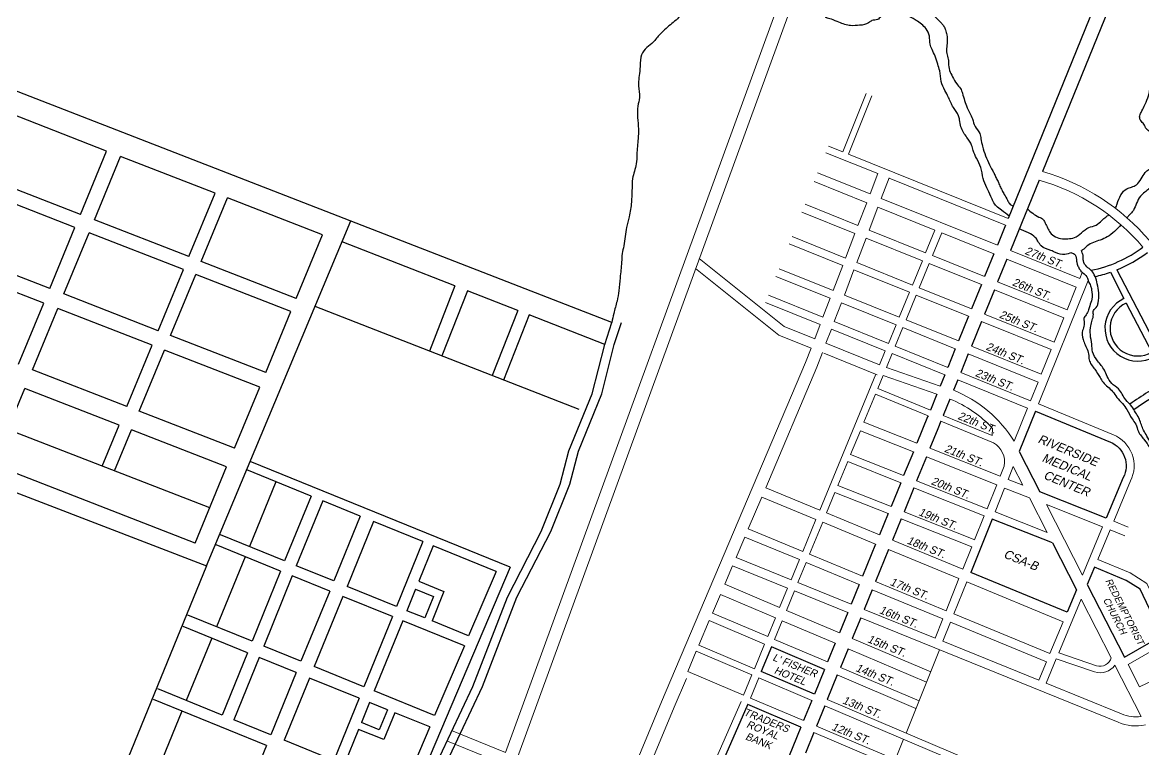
# Model space of a CAD drawing. Header units: inches. Extents: x -1369 to 1198, y -366 to 1398.
# Drawn here: x -608.9 to -548, y 1066.2 to 1105.7 of the extents above; entities that cross this region are included whole.
import ezdxf
from ezdxf.enums import TextEntityAlignment as Align

# ---------------------------------------------------------------- set-up
doc = ezdxf.new("R2010")
doc.units = ezdxf.units.IN
doc.header["$MEASUREMENT"] = 0
for name, color, linetype in [('CHURCH', 45, 'Continuous'), ('CREEK_RIVER', 7, 'Continuous'), ('NATL_ROAD', 1, 'Continuous'), ('PRIVATE', 181, 'Continuous'), ('SUBLOTS', 1, 'Continuous')]:
    doc.layers.add(name, color=color, linetype=linetype)
for name, color, linetype, lineweight in [('GOVT', 31, 'Continuous', 13), ('ROAD', 8, 'Continuous', 20), ('SUBDIVIDION', 8, 'Continuous', 25)]:
    doc.layers.add(name, color=color, linetype=linetype, lineweight=lineweight)
doc.styles.add('PX-0', font='leroy')

msp = doc.modelspace()

# ---------------------------------------------------------------- linework, layer by layer
at = {"layer": 'CHURCH', "color": 8}
for points in [[(-550.619, 1076.1046), (-551.0115, 1075.1635)], [(-548.9936, 1071.218), (-546.9492, 1072.3922), (-548.134, 1074.9123), (-548.8956, 1075.3858), (-550.619, 1076.1046)], [(-551.0115, 1075.1635), (-548.9936, 1071.218)]]:
    msp.add_lwpolyline(points, dxfattribs=at)
at = {"layer": 'CREEK_RIVER', "color": 8}
for points in [[(-588.5327, 1049.0054), (-588.4971, 1049.0643), (-588.2888, 1050.0499), (-587.5543, 1050.5393), (-586.5308, 1053.0424), (-585.9711, 1056.2581), (-585.4464, 1061.1864), (-585.8554, 1062.9672), (-586.1835, 1064.2443), (-586.2008, 1065.8149), (-584.4101, 1069.6296), (-582.5339, 1074.4821), (-580.6944, 1078.0479), (-579.6644, 1080.6212), (-579.1861, 1082.4225), (-577.931, 1085.5246), (-577.2451, 1088.213), (-576.855, 1089.4117)], [(-588.129, 1048.8066), (-587.9743, 1049.063), (-587.766, 1050.0486), (-587.0315, 1050.538), (-586.008, 1053.0411), (-585.4483, 1056.2568), (-584.9236, 1061.1851), (-585.3326, 1062.9659), (-585.6607, 1064.243), (-585.678, 1065.8136), (-583.8873, 1069.6283), (-582.0111, 1074.4808), (-580.1716, 1078.0466), (-579.1416, 1080.6199), (-578.6633, 1082.4212), (-577.4082, 1085.5233), (-576.7223, 1088.2117), (-576.3322, 1089.4104)]]:
    msp.add_lwpolyline(points, dxfattribs=at)
for points in [[(-559.201, 1116.8727), (-559.2089, 1116.7609), (-559.2089, 1116.5851), (-559.2009, 1116.3773), (-559.0729, 1116.2574), (-558.9849, 1116.1775), (-558.8489, 1116.0736), (-558.7849, 1115.9697), (-558.689, 1115.8178), (-558.569, 1115.7219), (-558.425, 1115.618), (-558.353, 1115.5381), (-558.313, 1115.4821), (-558.257, 1115.2823), (-558.233, 1114.9306), (-558.289, 1114.6988), (-558.305, 1114.563), (-558.417, 1114.483), (-558.529, 1114.3951), (-558.617, 1114.2592), (-558.713, 1114.1873), (-558.8329, 1114.1873), (-559.0489, 1114.2273), (-559.1849, 1114.3152), (-559.3129, 1114.4191), (-559.3848, 1114.483), (-559.4728, 1114.531), (-559.6008, 1114.5709), (-559.7048, 1114.5789), (-559.8488, 1114.5869), (-560.0007, 1114.5949), (-560.0967, 1114.5789), (-560.2247, 1114.5949), (-560.3447, 1114.515), (-560.4566, 1114.4511), (-560.5766, 1114.4191), (-560.8705, 1114.3243), (-561.0304, 1114.3243), (-561.2704, 1114.5081), (-561.4544, 1114.668), (-561.5663, 1114.7719), (-561.6383, 1114.9158), (-561.5983, 1115.2914), (-561.5823, 1115.4912), (-561.5583, 1115.6751), (-561.5663, 1115.8429), (-561.5903, 1115.9708), (-561.6863, 1116.0827), (-561.8703, 1116.1386), (-562.0223, 1116.1546), (-562.1582, 1116.1466), (-562.3582, 1116.1147), (-562.4142, 1116.0427), (-562.4222, 1115.9868), (-562.3342, 1115.8749), (-562.3022, 1115.755), (-562.3662, 1115.6191), (-562.4942, 1115.5472), (-562.6674, 1115.5469), (-562.7661, 1115.4672), (-562.9021, 1115.4113), (-563.0461, 1115.3314), (-563.1741, 1115.2674), (-563.302, 1115.2514), (-563.438, 1115.2914), (-563.558, 1115.4353), (-563.59, 1115.5951), (-563.566, 1115.8988), (-563.502, 1116.1306), (-563.422, 1116.2505), (-563.382, 1116.5223), (-563.318, 1116.6502), (-563.222, 1116.7621), (-563.1741, 1116.9379), (-563.1757, 1117.1988), (-563.2958, 1117.198), (-563.406, 1117.3215), (-563.558, 1117.2976), (-563.654, 1117.0738), (-563.71, 1116.858), (-563.758, 1116.7061), (-563.8539, 1116.5223), (-563.9019, 1116.3624), (-563.9499, 1116.1706), (-564.0139, 1115.9788), (-564.1019, 1115.8509), (-564.1819, 1115.6271), (-564.1979, 1115.5072), (-564.2539, 1115.2914), (-564.3978, 1115.1555), (-564.5658, 1115.1076), (-564.7898, 1115.1076), (-564.8778, 1115.2994), (-564.9657, 1115.3234), (-565.0857, 1115.1875), (-565.1817, 1115.0117), (-565.2777, 1114.8278), (-565.3097, 1114.636), (-565.3177, 1114.3403), (-565.2617, 1113.9806), (-565.1017, 1113.6689), (-564.9577, 1113.525), (-564.606, 1113.2235), (-564.4141, 1112.9997), (-564.2621, 1112.7919), (-563.9661, 1112.5121), (-563.8862, 1112.3203), (-563.7662, 1111.8088), (-563.8062, 1111.569), (-563.8302, 1111.3532), (-563.8782, 1111.1934), (-563.8462, 1111.0255), (-563.8222, 1110.8177), (-563.9741, 1110.474), (-564.1021, 1110.2502), (-564.562, 1109.7451), (-564.682, 1109.5933), (-564.8659, 1109.4174), (-565.0659, 1109.2896), (-565.285, 1109.215), (-565.5513, 1109.008), (-565.6697, 1108.8306), (-565.8177, 1108.7566), (-565.9213, 1108.5053), (-565.7585, 1108.2539), (-565.5661, 1107.9138), (-565.3738, 1107.692), (-565.137, 1107.4406), (-564.915, 1107.2188), (-564.6931, 1106.9379), (-564.4859, 1106.6717), (-564.116, 1106.376), (-563.6129, 1106.2429), (-563.3465, 1106.3021), (-563.1542, 1106.3464), (-562.9026, 1106.6126), (-562.6806, 1106.79), (-562.4883, 1106.8935), (-562.3107, 1107.0414), (-562.1627, 1107.1005), (-561.926, 1107.1597), (-561.6892, 1107.1893), (-561.2305, 1107.1153), (-560.9346, 1107.0858), (-560.4462, 1106.9231), (-560.2835, 1106.8492), (-559.8395, 1106.657), (-559.4283, 1106.1936), (-559.162, 1105.8979), (-558.9252, 1105.6613), (-558.8069, 1105.4986), (-558.7181, 1105.3064), (-558.6441, 1105.0403), (-558.6293, 1104.5671), (-558.6589, 1104.1974), (-558.6441, 1104.02), (-558.5701, 1103.7243), (-558.5553, 1103.5173), (-558.4961, 1103.1032), (-558.3333, 1102.7632), (-558.1114, 1102.3787), (-557.9042, 1102.1273), (-557.8006, 1101.8612), (-557.5364, 1101.0801), (-557.2553, 1100.4739), (-557.1073, 1100.0599), (-556.8557, 1099.6754), (-556.7965, 1099.3945), (-556.7078, 1098.9804), (-556.323, 1097.975), (-556.175, 1097.694), (-556.0715, 1097.5018), (-555.9827, 1097.2948), (-555.8643, 1097.073), (-555.7607, 1096.8216), (-555.6423, 1096.5851), (-555.524, 1096.3633), (-555.3464, 1096.0527), (-555.2428, 1095.8753), (-555.1392, 1095.7866), (-555.032, 1095.7431)], [(-551.8693, 1093.1993), (-551.6625, 1093.0788), (-551.5912, 1092.7343), (-551.5555, 1092.5679), (-551.4723, 1092.3778), (-551.3534, 1092.1996), (-551.0323, 1091.8788), (-550.9491, 1091.6412), (-550.8302, 1091.4036), (-550.7826, 1091.1897), (-550.7589, 1090.6669), (-550.8778, 1090.3105), (-550.9372, 1090.0966), (-551.0722, 1089.8223), (-551.1979, 1089.625), (-551.1799, 1089.4635), (-551.1799, 1089.2841), (-551.2158, 1089.1226), (-551.2697, 1088.9791), (-551.2338, 1088.4767), (-551.126, 1088.1897), (-550.9824, 1087.8668), (-550.9285, 1087.5259), (-550.9106, 1087.3823), (-550.6054, 1086.8621), (-550.3181, 1086.4135), (-550.1565, 1086.1624), (-549.6358, 1085.66), (-549.4024, 1085.3371), (-549.0972, 1084.9962), (-548.8638, 1084.6733), (-548.5765, 1084.1709), (-548.379, 1083.8839), (-548.2354, 1083.4892), (-547.8946, 1083.0068), (-547.6339, 1082.6346), (-547.4477, 1082.3493), (-547.3484, 1082.0392), (-547.1498, 1081.7912), (-546.9534, 1081.302)], [(-543.4589, 1071.9023), (-543.5776, 1072.1898), (-543.7993, 1072.6228), (-543.9001, 1072.8041), (-544.0412, 1073.0559), (-544.2327, 1073.2271), (-544.525, 1073.3682), (-544.8073, 1073.6904), (-544.9786, 1073.8818), (-545.16, 1074.0732), (-545.2848, 1074.8283), (-545.4561, 1075.2211), (-545.5872, 1075.5736), (-545.6577, 1076.4096), (-545.6376, 1076.9534), (-545.5973, 1077.5074), (-545.5771, 1078.2527), (-545.6174, 1078.5246), (-545.8492, 1079.1088), (-546.1617, 1079.7534), (-546.3236, 1080.3865), (-546.4244, 1080.7692), (-546.4547, 1081.0512), (-546.6562, 1081.293), (-546.7873, 1081.6153), (-546.9183, 1081.9174), (-546.9889, 1082.1088), (-547.13, 1082.4009), (-547.392, 1082.6526), (-547.8154, 1083.3174), (-547.9867, 1083.6296), (-548.2084, 1084.2138), (-548.3899, 1084.5159), (-548.5915, 1084.8382), (-548.9179, 1085.2004), (-549.321, 1085.7947), (-549.6839, 1086.0968), (-549.9258, 1086.4796), (-550.077, 1086.8119), (-550.4499, 1087.3155), (-550.722, 1087.8191), (-550.7724, 1088.222), (-550.843, 1088.7457), (-550.8228, 1089.2291), (-550.7422, 1089.5313), (-550.6817, 1089.8435), (-550.6716, 1090.055), (-550.4801, 1090.2867), (-550.4197, 1090.468), (-550.3868, 1091.0199), (-550.4674, 1091.5134), (-550.8, 1092.2386), (-551.0319, 1092.4299), (-551.2234, 1092.7522), (-551.2334, 1093.0141), (-551.2838, 1093.1954), (-551.3307, 1093.3177)]]:
    msp.add_spline(points, degree=3, dxfattribs=at)
for points, knots in [([(-567.2954, 1108.0998), (-567.3744, 1108.1716), (-567.5516, 1108.461), (-567.7141, 1108.9832), (-568.3085, 1109.5785), (-568.8681, 1110.1338), (-569.1776, 1110.887), (-569.6426, 1110.9956), (-569.9211, 1111.2267), (-570.2238, 1111.1774), (-570.5554, 1111.1638), (-570.8054, 1110.952), (-570.9603, 1110.6867), (-570.9383, 1110.37), (-570.8271, 1110.0722), (-570.8851, 1109.7075), (-570.8416, 1109.2959), (-570.922, 1108.8876), (-570.9626, 1108.3672), (-571.392, 1108.0401), (-571.9095, 1107.7387), (-572.2582, 1107.1747), (-572.708, 1106.6598), (-573.1128, 1106.0358), (-573.6844, 1105.5791), (-574.2511, 1105.1031), (-574.628, 1104.5787), (-575.0757, 1104.2914), (-575.3461, 1103.7831), (-575.2877, 1103.0868), (-575.4773, 1102.3606), (-575.3053, 1101.6849), (-575.5416, 1100.9161), (-575.3879, 1100.1614), (-575.4301, 1099.2839), (-575.5036, 1098.6526), (-575.5013, 1097.9143), (-575.7727, 1097.2852), (-575.7508, 1096.5785), (-575.7925, 1095.8881), (-575.8725, 1095.2176), (-576.1229, 1094.4456), (-576.1482, 1093.7585), (-576.3108, 1093.1405), (-576.3198, 1092.5543), (-576.4112, 1091.885), (-576.458, 1091.175), (-576.5685, 1090.5247), (-576.7507, 1089.9636), (-576.8247, 1089.5724), (-576.855, 1089.4117)], [0.067907228, 0.067907228, 0.067907228, 0.067907228, 0.0689919, 0.071148686, 0.073351946, 0.07720263, 0.079157889, 0.08087833, 0.081673523, 0.082610687, 0.083762156, 0.084955837, 0.085683683, 0.08676802, 0.087976366, 0.088815713, 0.090392927, 0.09208029, 0.092979731, 0.09549091, 0.096872545, 0.099013075, 0.101912875, 0.1037682, 0.106387159, 0.109162168, 0.111156998, 0.112762356, 0.114392739, 0.11660705, 0.119600756, 0.121760021, 0.123330178, 0.127464618, 0.129231963, 0.132110985, 0.133825825, 0.136557215, 0.138768077, 0.140813555, 0.143491346, 0.145486379, 0.148890241, 0.150297674, 0.151847288, 0.154723447, 0.157052461, 0.158958389, 0.161301851, 0.162936676, 0.162936676, 0.162936676, 0.162936676]), ([(-549.4859, 1095.6158), (-549.4436, 1095.6923), (-549.3141, 1096.0814), (-549.0987, 1096.6377), (-548.5941, 1096.7637), (-548.1551, 1096.9418), (-547.9407, 1097.7262), (-547.106, 1097.9268), (-546.8342, 1098.5214), (-546.4864, 1098.7875), (-546.1978, 1099.1433), (-546.0302, 1099.4403), (-545.5656, 1099.8733), (-545.88, 1099.849), (-546.0799, 1099.8128), (-546.2807, 1099.6794), (-546.5319, 1099.6478), (-546.7817, 1099.6346), (-547.0835, 1099.7819), (-547.398, 1099.701), (-547.6507, 1099.7879), (-547.8369, 1099.9347), (-547.9108, 1100.1927), (-548.1192, 1100.3473), (-548.1942, 1100.5985), (-548.0638, 1100.8626), (-547.8198, 1101.3331), (-547.6043, 1101.8934), (-547.5645, 1102.5252), (-547.254, 1102.8828), (-546.9484, 1103.2487), (-546.7007, 1103.7048), (-546.2963, 1104.0538), (-546.0288, 1104.4764), (-545.8299, 1104.8356), (-545.685, 1105.1733), (-545.5486, 1105.4928), (-545.5237, 1105.8447), (-545.419, 1106.158), (-545.3017, 1106.4559), (-545.2564, 1106.7965), (-545.0653, 1107.0073), (-544.9859, 1107.2692), (-544.5046, 1107.4591), (-544.0585, 1107.7946), (-543.5633, 1107.6476), (-543.3133, 1107.7476), (-543.0579, 1107.8389), (-542.8159, 1107.9214), (-542.5732, 1107.9584), (-542.0856, 1108.1629), (-541.3691, 1108.3044), (-540.534, 1108.5727), (-539.7951, 1108.6592), (-539.1364, 1108.7525), (-538.6474, 1108.9653), (-538.2313, 1109.0639), (-537.7148, 1109.1429), (-537.237, 1109.3472), (-536.6247, 1109.2447), (-536.1164, 1109.2221), (-535.5755, 1109.015), (-535.0055, 1108.884), (-534.544, 1108.5245), (-533.9886, 1108.3077), (-533.6268, 1107.9768), (-533.1017, 1107.9899), (-532.7147, 1107.8022), (-532.3414, 1107.7225), (-532.0586, 1107.8853), (-531.8665, 1107.6638), (-531.6114, 1107.5422), (-531.2979, 1107.5128), (-530.9645, 1107.2953), (-530.5889, 1107.3794), (-530.2081, 1107.4186), (-529.7269, 1107.6965), (-529.5154, 1108.1953), (-529.1298, 1108.4932), (-528.8083, 1108.5826), (-528.5621, 1108.8381), (-528.1876, 1109.0769), (-527.847, 1109.3092), (-527.47, 1109.3966), (-527.1315, 1109.4382), (-526.8034, 1109.6479), (-526.4139, 1109.5999), (-526.0473, 1109.6392), (-525.6584, 1109.4932), (-525.2044, 1109.5613), (-524.7551, 1109.4271), (-524.4916, 1109.0185), (-524.3711, 1108.5627), (-523.9388, 1108.2602), (-523.6359, 1107.9575), (-523.4586, 1107.4367), (-523.3898, 1106.9118), (-523.0982, 1106.4321), (-523.0529, 1106.0814), (-522.9038, 1105.8438), (-523.008, 1105.4777), (-522.5155, 1105.2817), (-522.0401, 1104.983), (-521.2992, 1104.8989), (-520.6772, 1104.4005), (-520.017, 1104.4273), (-519.5826, 1104.3864), (-519.1449, 1104.501), (-519.0324, 1105.0411), (-518.6597, 1105.4819), (-518.463, 1106.0256), (-518.2281, 1106.3916), (-518.0474, 1106.7405), (-517.6612, 1106.7558), (-517.1951, 1106.8444), (-516.6804, 1106.8178), (-516.2005, 1106.8062), (-515.7981, 1106.8612), (-515.5045, 1106.6851), (-515.219, 1106.6149), (-514.8104, 1106.5085), (-514.3398, 1106.2782), (-513.8228, 1106.2111), (-513.4839, 1106.0622), (-513.1544, 1106.1042), (-512.7945, 1106.2904), (-512.3727, 1106.2117), (-512.1165, 1105.9328), (-511.8183, 1105.9791), (-511.4948, 1106.0408), (-511.3944, 1106.3791), (-511.1406, 1106.6946), (-511.4487, 1106.9695), (-511.3211, 1107.2641), (-511.082, 1107.3639), (-510.8687, 1107.6668), (-510.3321, 1107.8197), (-509.7558, 1107.9609), (-509.3152, 1108.1956), (-508.9613, 1108.3004), (-508.7399, 1108.4761), (-508.4479, 1108.6507), (-508.4729, 1108.9678), (-508.3609, 1109.258), (-508.4527, 1109.5965), (-508.295, 1110.0601), (-507.8135, 1109.9505), (-507.5038, 1109.9768), (-507.132, 1110.0693), (-507.1945, 1110.358), (-507.3931, 1110.4743), (-507.4352, 1110.7053), (-507.4499, 1110.93), (-507.3216, 1111.1838), (-507.0761, 1111.1526), (-506.9537, 1111.1215), (-506.8863, 1111.1008)], [0.02010735, 0.02010735, 0.02010735, 0.02010735, 0.02099344, 0.02423535, 0.02514397, 0.02609087, 0.02883553, 0.03217348, 0.03351766, 0.03509956, 0.03655553, 0.03782325, 0.03937442, 0.03984067, 0.04031613, 0.04152825, 0.04209546, 0.04284145, 0.04399484, 0.04530033, 0.04589004, 0.04661812, 0.04757764, 0.04843699, 0.0491154, 0.04999946, 0.05124979, 0.05449131, 0.05591674, 0.05739041, 0.05904991, 0.06073013, 0.06251095, 0.06432061, 0.06569663, 0.06661447, 0.06799981, 0.06913342, 0.07010631, 0.07128505, 0.07234753, 0.0734344, 0.07405957, 0.07493909, 0.07830098, 0.07914538, 0.07982422, 0.08091558, 0.08188908, 0.08236454, 0.08336283, 0.0871399, 0.08965059, 0.09210357, 0.09457241, 0.09625336, 0.09740674, 0.09883314, 0.10150331, 0.10234773, 0.10498518, 0.10654823, 0.10811127, 0.11078268, 0.11224205, 0.11408088, 0.1153996, 0.11725746, 0.11838033, 0.11905916, 0.12014642, 0.12077186, 0.12192524, 0.12322394, 0.12453275, 0.12557528, 0.12707862, 0.12980083, 0.13073307, 0.13185967, 0.13305351, 0.13419148, 0.13631958, 0.1370885, 0.13803943, 0.13972037, 0.14074612, 0.14186512, 0.14338307, 0.14474026, 0.1464212, 0.14768892, 0.14943985, 0.15095734, 0.15280751, 0.15360371, 0.15640702, 0.15803454, 0.15909702, 0.15989323, 0.16073185, 0.16239164, 0.16405949, 0.16668527, 0.16947926, 0.17163208, 0.17303082, 0.1739154, 0.17583444, 0.17780048, 0.17975975, 0.18147062, 0.18227239, 0.18342577, 0.18492936, 0.18716735, 0.18847284, 0.18977833, 0.19107703, 0.19175586, 0.19272011, 0.19529591, 0.19692437, 0.19789787, 0.19892784, 0.20010728, 0.2019178, 0.20271976, 0.20365226, 0.20474362, 0.20570314, 0.20700112, 0.20812717, 0.20892337, 0.20972534, 0.21064812, 0.2124847, 0.21502119, 0.21664954, 0.21744619, 0.21866175, 0.2195212, 0.22056302, 0.22151331, 0.2225596, 0.22409198, 0.22521097, 0.22679896, 0.22763288, 0.22829177, 0.22915113, 0.22982953, 0.23048179, 0.23148992, 0.23204941, 0.23276342, 0.23276342, 0.23276342, 0.23276342]), ([(-555.2591, 1095.1842), (-555.3938, 1095.2938), (-555.6208, 1095.4783), (-556.0459, 1095.7555), (-556.2322, 1096.2415), (-556.4724, 1096.7373), (-556.7222, 1097.2434), (-556.7447, 1097.8274), (-557.031, 1098.2983), (-557.2028, 1098.7014), (-557.3047, 1099.11), (-557.5119, 1099.4285), (-557.7586, 1099.728), (-557.896, 1100.0546), (-557.937, 1100.3664), (-558.0225, 1100.7426), (-558.3349, 1101.0993), (-558.518, 1101.5907), (-558.7746, 1102.043), (-558.9855, 1102.5187), (-558.9975, 1103.0244), (-559.1486, 1103.47), (-559.2706, 1103.8613), (-559.4393, 1104.2123), (-559.5881, 1104.5708), (-559.5601, 1104.9748), (-559.7924, 1105.4677), (-560.182, 1105.7567), (-560.5604, 1105.9721), (-560.8316, 1106.0883), (-561.043, 1106.3138), (-561.3459, 1106.3834), (-561.655, 1106.2939), (-561.92, 1106.1147), (-562.2254, 1106.0669), (-562.4093, 1105.8066), (-562.7057, 1105.8629), (-562.9634, 1105.6055), (-563.3833, 1105.5552), (-563.9311, 1105.5107), (-564.4529, 1105.684), (-564.864, 1105.8848), (-565.2635, 1105.9518), (-565.3779, 1106.3122), (-565.5155, 1106.6569), (-565.7717, 1106.862), (-565.9458, 1107.075), (-566.1343, 1107.2444), (-566.4171, 1107.426), (-566.573, 1107.6499), (-566.68, 1107.7524)], [0, 0, 0, 0, 0.001744187, 0.002937866, 0.004968023, 0.006710152, 0.008522643, 0.010533263, 0.012385582, 0.013932641, 0.014914761, 0.016571913, 0.017666564, 0.018792788, 0.020049426, 0.020814619, 0.02260706, 0.024635352, 0.026024409, 0.027816556, 0.029761434, 0.030993704, 0.032505768, 0.033852128, 0.034896605, 0.036333596, 0.037790063, 0.040132632, 0.041037946, 0.042163606, 0.043041558, 0.044058366, 0.045075167, 0.046177933, 0.047240308, 0.048010548, 0.049064962, 0.049776167, 0.051463241, 0.053091692, 0.055293573, 0.05677727, 0.057775924, 0.059011288, 0.060157852, 0.061518002, 0.062181324, 0.062914335, 0.064038796, 0.065528786, 0.065528786, 0.065528786, 0.065528786]), ([(-537.6535, 1096.8319), (-537.8702, 1096.9105), (-538.2002, 1097.0303), (-538.7248, 1097.1653), (-539.1173, 1097.4459), (-539.6549, 1097.5899), (-539.9006, 1098.0025), (-540.095, 1098.3007), (-540.3742, 1098.5399), (-540.6902, 1098.8088), (-541.2222, 1098.9476), (-541.8967, 1098.88), (-542.4139, 1099.3528), (-542.9775, 1099.3272), (-543.4105, 1099.4143), (-543.8363, 1099.4992), (-544.2237, 1099.6183), (-544.5054, 1099.5957), (-544.783, 1099.605), (-545.0348, 1099.6993), (-545.2031, 1099.5579), (-545.3699, 1099.4468), (-545.3215, 1099.0792), (-545.6022, 1098.7401), (-545.7656, 1098.3136), (-546.1036, 1097.9926), (-546.4084, 1097.6628), (-546.7073, 1097.2561), (-547.1178, 1097.061), (-547.4422, 1096.8497), (-547.6702, 1096.6449), (-547.9334, 1096.4637), (-548.3137, 1096.0986), (-548.4062, 1095.5448), (-548.7173, 1095.2575), (-548.8103, 1095.1503), (-548.8483, 1095.106), (-548.8541, 1095.0993)], [0, 0, 0, 0, 0.002309414, 0.00351577, 0.005368667, 0.007093236, 0.008815788, 0.009931116, 0.010656594, 0.012477728, 0.014010284, 0.016026961, 0.01902137, 0.020213778, 0.02154233, 0.0234332, 0.024567727, 0.025552215, 0.026209813, 0.02740223, 0.027845824, 0.028339611, 0.02929655, 0.03104084, 0.032581904, 0.033801035, 0.035629716, 0.037110953, 0.038749887, 0.040080691, 0.040983795, 0.041803985, 0.04328299, 0.046124749, 0.046966082, 0.047459827, 0.047548325, 0.047548325, 0.047548325, 0.047548325]), ([(-554.2685, 1095.5877), (-554.0802, 1095.4178), (-553.8185, 1095.1819), (-553.3839, 1095.0363), (-553.2989, 1094.77), (-553.1579, 1094.5541), (-553.0418, 1094.2521), (-552.7426, 1094.0386), (-552.3955, 1093.9445), (-552.0468, 1093.9555), (-551.4958, 1094.0129), (-551.1328, 1094.5726), (-550.5151, 1094.6561), (-550.2511, 1094.9308), (-550.0289, 1095.1253), (-549.8972, 1095.2155), (-549.8424, 1095.2547)], [0, 0, 0, 0, 0.002550326, 0.003544281, 0.00422014, 0.005189139, 0.006158138, 0.007377975, 0.008686499, 0.009694595, 0.010871294, 0.014058428, 0.015445154, 0.016806629, 0.017735758, 0.018408963, 0.018408963, 0.018408963, 0.018408963]), ([(-549.1819, 1094.7175), (-549.4079, 1094.4627), (-549.7456, 1094.1264), (-550.4104, 1093.8257), (-550.9303, 1093.7196), (-551.1873, 1093.3829), (-551.3079, 1093.3265), (-551.3307, 1093.3177)], [0.0492061338, 0.0492061338, 0.0492061338, 0.0492061338, 0.0525609897, 0.0539097724, 0.0564827686, 0.0576169026, 0.0578700472, 0.0578700472, 0.0578700472, 0.0578700472]), ([(-551.8693, 1093.1993), (-551.9896, 1093.1578), (-552.2654, 1093.0359), (-552.6692, 1093.169), (-553.0744, 1093.3737), (-553.5025, 1093.4613), (-553.6809, 1093.8152), (-553.8652, 1094.0924), (-554.2324, 1094.3118), (-554.5428, 1094.4278), (-554.7143, 1094.4918)], [0.059683585, 0.059683585, 0.059683585, 0.059683585, 0.060931638, 0.062668824, 0.06359662, 0.065577116, 0.066595688, 0.067405762, 0.068895079, 0.070734119, 0.070734119, 0.070734119, 0.070734119])]:
    msp.add_open_spline(points, degree=3, knots=knots, dxfattribs=at)
at = {"layer": 'GOVT', "color": 8}
for p, q in [((-565.333, 1087.7349), (-562.4329, 1086.5672)), ((-565.5508, 1079.2135), (-568.4921, 1080.4292))]:
    msp.add_line(p, q, dxfattribs=at)
for points in [[(-565.4114, 1087.7668), (-565.7112, 1086.9823), (-568.4921, 1080.4292)], [(-562.5112, 1086.5992), (-565.5508, 1079.2135)], [(-572.8017, 1070.0572), (-573.4649, 1068.4944), (-575.6756, 1063.1896)], [(-569.8306, 1068.8143), (-572.8103, 1062.0192)]]:
    msp.add_lwpolyline(points, dxfattribs=at)
at = {"layer": 'NATL_ROAD', "color": 1}
for points in [[(-542.6286, 1124.1974), (-553.4444, 1097.6132)], [(-546.7037, 1116.2451), (-555.31, 1095.0588)], [(-553.6351, 1097.1445), (-555.1915, 1093.3188)], [(-555.456, 1094.6993), (-555.9008, 1093.6044)], [(-556.0925, 1093.1326), (-556.5924, 1091.9018)], [(-555.3834, 1092.8471), (-555.8841, 1091.6166)], [(-556.7687, 1091.468), (-557.3048, 1090.1482)], [(-556.0605, 1091.1829), (-556.5974, 1089.8633)], [(-557.4651, 1089.7536), (-558.0143, 1088.4016)], [(-556.7579, 1089.4688), (-557.3078, 1088.1172)], [(-558.1846, 1087.9824), (-558.5969, 1086.9673)], [(-557.4784, 1087.698), (-557.8913, 1086.6831)], [(-558.76, 1086.5657), (-559.0122, 1085.9449)], [(-558.0546, 1086.2817), (-558.2809, 1085.7255)], [(-559.1866, 1085.5156), (-559.542, 1084.6408)], [(-558.4758, 1085.2464), (-558.8398, 1084.3518)], [(-559.6904, 1084.2756), (-560.2727, 1082.8499)], [(-559.1317, 1083.6342), (-559.5666, 1082.5696)], [(-558.9668, 1084.0395), (-559.1317, 1083.6342)], [(-560.4652, 1082.3785), (-560.9929, 1081.0866)], [(-559.7591, 1082.0982), (-560.2868, 1080.8063)], [(-561.1517, 1080.6977), (-561.6798, 1079.4048)], [(-560.4456, 1080.4174), (-560.9737, 1079.1245)], [(-561.8379, 1079.0178), (-562.3058, 1077.8722)], [(-561.1318, 1078.7375), (-561.6038, 1077.5821)], [(-562.5153, 1077.3593), (-563.2261, 1075.619)], [(-561.8133, 1077.0691), (-562.5241, 1075.3288)], [(-563.4072, 1075.1757), (-563.8461, 1074.1011)], [(-562.7052, 1074.8856), (-563.1421, 1073.8157)], [(-564.0333, 1073.6427), (-564.4873, 1072.5312)], [(-563.3294, 1073.3573), (-563.788, 1072.2345)], [(-564.7152, 1071.9734), (-565.1285, 1070.9614)], [(-564.0159, 1071.6766), (-564.4292, 1070.6647)], [(-564.5983, 1070.2508), (-565.1459, 1068.9099)], [(-565.9828, 1068.87), (-566.4331, 1067.7675)], [(-565.2835, 1068.5732), (-565.7338, 1067.4708)], [(-565.8779, 1067.1178), (-566.3352, 1065.9982)]]:
    msp.add_lwpolyline(points, dxfattribs=at)
at = {"layer": 'NATL_ROAD', "color": 8}
msp.add_lwpolyline([(-559.6689, 1084.3284), (-559.6904, 1084.2756)], dxfattribs=at)
at = {"layer": 'PRIVATE', "color": 8}
for p, q in [((-553.8249, 1084.5788), (-554.7068, 1082.3884)), ((-549.9794, 1078.764), (-553.5851, 1080.1952)), ((-556.1817, 1078.7248), (-557.3497, 1075.8237)), ((-552.9067, 1077.4248), (-556.1817, 1078.7248)), ((-552.1091, 1073.6576), (-557.3497, 1075.8237)), ((-565.2976, 1070.5475), (-568.1807, 1071.771)), ((-565.8452, 1069.2067), (-568.7319, 1070.4317)), ((-566.5773, 1067.4145), (-569.469, 1068.6417))]:
    msp.add_line(p, q, dxfattribs=at)
msp.add_lwpolyline([(-553.8282, 1084.5802), (-549.7584, 1082.9026, -0.4409906), (-549.057, 1080.9757), (-549.9794, 1078.764)], format="xyb", dxfattribs=at)
for points in [[(-554.7068, 1082.3884), (-553.5851, 1080.1952)], [(-552.9067, 1077.4248), (-551.6019, 1074.8737)], [(-551.6019, 1074.8737), (-552.1091, 1073.6576)], [(-568.1807, 1071.771), (-568.7319, 1070.4317)], [(-569.462, 1068.6577), (-572.4395, 1061.8678)]]:
    msp.add_lwpolyline(points, dxfattribs=at)
at = {"layer": 'PRIVATE', "color": 1}
for points in [[(-565.2976, 1070.5475), (-565.8452, 1069.2067)], [(-566.5773, 1067.4145), (-569.3571, 1060.6088)]]:
    msp.add_lwpolyline(points, dxfattribs=at)
at = {"layer": 'ROAD', "color": 8}
for p, q in [((-563.032, 1101.8499), (-564.3077, 1098.6813)), ((-562.7179, 1101.7235), (-563.9936, 1098.5549)), ((-565.0813, 1098.9928), (-564.3077, 1098.6813)), ((-565.2263, 1098.6329), (-562.3986, 1097.4944)), ((-563.9936, 1098.5549), (-555.31, 1095.0588)), ((-565.8578, 1097.0642), (-563.0024, 1095.9146)), ((-565.6677, 1097.5365), (-562.8206, 1096.3903)), ((-561.7874, 1097.2484), (-555.456, 1094.6993)), ((-566.354, 1095.8319), (-563.4768, 1094.6735)), ((-562.2094, 1096.1442), (-555.9008, 1093.6044)), ((-566.5288, 1095.3975), (-563.644, 1094.236)), ((-562.3912, 1095.6685), (-559.2922, 1094.4208)), ((-567.0609, 1094.076), (-564.1527, 1092.9052)), ((-563.0328, 1093.99), (-559.976, 1092.7593)), ((-562.8656, 1094.4275), (-559.7978, 1093.1923)), ((-558.9208, 1094.2713), (-556.0925, 1093.1326)), ((-567.22, 1093.6809), (-564.3048, 1092.5072)), ((-555.1915, 1093.3188), (-551.4177, 1091.7994)), ((-572.1008, 1092.8869), (-567.4894, 1089.1947)), ((-559.4263, 1093.0428), (-556.5924, 1091.9018)), ((-555.3834, 1092.8471), (-551.6079, 1091.327)), ((-572.299, 1092.3431), (-567.7691, 1088.7161)), ((-567.7649, 1092.3273), (-564.8258, 1091.144)), ((-563.6936, 1092.2612), (-560.6803, 1091.048)), ((-563.5415, 1092.6591), (-560.5182, 1091.4419)), ((-559.6046, 1092.6097), (-556.7687, 1091.468)), ((-551.2838, 1092.1319), (-551.4177, 1091.7994)), ((-567.9339, 1091.9075), (-564.9874, 1090.7212)), ((-555.8841, 1091.6166), (-552.104, 1090.0948)), ((-550.9644, 1091.6836), (-553.663, 1084.9808)), ((-568.3431, 1090.8911), (-565.3786, 1089.6976)), ((-564.2146, 1090.8979), (-561.2357, 1089.6986)), ((-560.3088, 1090.8985), (-557.4651, 1089.7536)), ((-560.1467, 1091.2923), (-557.3048, 1090.1482)), ((-556.0605, 1091.1829), (-552.2789, 1089.6604)), ((-551.6079, 1091.327), (-552.104, 1090.0948)), ((-568.505, 1090.4891), (-565.5334, 1089.2927)), ((-564.3762, 1090.4751), (-561.4079, 1089.2801)), ((-556.5974, 1089.8633), (-552.8109, 1088.3389)), ((-567.4894, 1089.1947), (-565.8267, 1088.5253)), ((-564.7674, 1089.4515), (-561.8249, 1088.2668)), ((-561.0364, 1089.1305), (-558.1846, 1087.9824)), ((-560.8642, 1089.549), (-558.0143, 1088.4016)), ((-556.7579, 1089.4688), (-552.97, 1087.9438)), ((-552.2789, 1089.6604), (-552.8109, 1088.3389)), ((-567.7691, 1088.7161), (-566.0226, 1088.0129)), ((-564.9222, 1089.0467), (-561.9898, 1087.8661)), ((-565.2155, 1088.2792), (-562.3025, 1087.1064)), ((-561.4534, 1088.1173), (-558.5969, 1086.9673)), ((-557.3078, 1088.1172), (-553.515, 1086.5902)), ((-552.97, 1087.9438), (-553.515, 1086.5902)), ((-561.6184, 1087.7165), (-558.76, 1086.5657)), ((-557.4784, 1087.698), (-553.684, 1086.1704)), ((-561.931, 1086.9568), (-559.0122, 1085.9449)), ((-557.8913, 1086.6831), (-554.0932, 1085.154)), ((-562.1074, 1086.5282), (-559.1866, 1085.5156)), ((-558.0546, 1086.2817), (-554.255, 1084.752)), ((-553.684, 1086.1704), (-554.0932, 1085.154)), ((-559.6689, 1084.3284), (-562.5284, 1085.5053)), ((-559.542, 1084.6408), (-562.4001, 1085.8171)), ((-556.1766, 1083.2558), (-558.8398, 1084.3518)), ((-554.255, 1084.752), (-554.9808, 1082.9493)), ((-560.2727, 1082.8499), (-563.151, 1083.9925)), ((-556.1094, 1082.8635), (-558.9668, 1084.0395)), ((-556.1766, 1083.2558), (-556.157, 1083.6429)), ((-563.8759, 1082.231), (-563.3389, 1083.5192)), ((-560.4652, 1082.3785), (-563.3389, 1083.5192)), ((-555.7445, 1081.0524), (-559.5666, 1082.5696)), ((-561.1517, 1080.6977), (-564.0358, 1081.8425)), ((-560.9929, 1081.0866), (-563.8759, 1082.231)), ((-555.9347, 1080.5801), (-559.7591, 1082.0982)), ((-555.5231, 1081.6023), (-555.7445, 1081.0524)), ((-555.0321, 1081.5804), (-555.3135, 1080.8813)), ((-561.6798, 1079.4048), (-564.5673, 1080.551)), ((-556.4558, 1079.2856), (-560.2868, 1080.8063)), ((-555.9347, 1080.5801), (-556.4558, 1079.2856)), ((-554.5118, 1080.5631), (-555.3135, 1080.8813)), ((-565.7617, 1078.7011), (-568.7085, 1079.9191)), ((-561.8379, 1079.0178), (-564.7264, 1080.1644)), ((-556.6127, 1078.8959), (-560.4456, 1080.4174)), ((-555.5037, 1080.409), (-556.0248, 1079.1145)), ((-554.1602, 1079.8757), (-555.5037, 1080.409)), ((-550.1755, 1078.294), (-553.2335, 1079.5079)), ((-562.3058, 1077.8722), (-565.1807, 1079.0605)), ((-557.2822, 1077.2094), (-561.1318, 1078.7375)), ((-557.128, 1077.598), (-560.9737, 1079.1245)), ((-556.6127, 1078.8959), (-557.1343, 1077.6005)), ((-553.1967, 1077.9919), (-556.0248, 1079.1145)), ((-566.4771, 1076.9627), (-569.4429, 1078.1886)), ((-562.5153, 1077.3593), (-565.3916, 1078.5482)), ((-548.9702, 1077.8155), (-549.7726, 1078.1341)), ((-548.7823, 1078.2888), (-549.5766, 1078.6041)), ((-566.6593, 1076.5199), (-569.63, 1077.7478)), ((-557.7783, 1076.0009), (-561.6038, 1077.5821)), ((-557.9852, 1075.4869), (-561.8133, 1077.0691)), ((-557.2904, 1077.2127), (-557.7783, 1076.0009)), ((-567.1101, 1075.4246), (-570.1012, 1076.6374)), ((-563.4072, 1075.1757), (-566.2893, 1076.367)), ((-563.2261, 1075.619), (-566.107, 1076.8097)), ((-567.2986, 1074.9667), (-570.2946, 1076.1815)), ((-567.7339, 1073.9089), (-570.7211, 1075.1766)), ((-563.8461, 1074.1011), (-566.739, 1075.2741)), ((-558.6873, 1073.743), (-562.5241, 1075.3288)), ((-557.9852, 1075.4869), (-558.6873, 1073.743)), ((-557.5567, 1075.3097), (-558.2588, 1073.5658)), ((-552.3208, 1073.1456), (-557.5567, 1075.3097)), ((-567.9632, 1073.3517), (-570.9565, 1074.6219)), ((-564.0333, 1073.6427), (-566.9275, 1074.8162)), ((-558.8662, 1073.2988), (-562.7052, 1074.8856)), ((-537.9655, 1074.5867), (-548.1669, 1069.6016)), ((-568.3792, 1072.3409), (-571.3834, 1073.6158)), ((-564.4873, 1072.5312), (-567.3653, 1073.7525)), ((-549.3313, 1067.6815), (-563.3294, 1073.3573)), ((-559.2873, 1072.2527), (-563.1421, 1073.8157)), ((-558.8662, 1073.2988), (-559.2873, 1072.2527)), ((-553.0389, 1071.4083), (-558.2588, 1073.5658)), ((-568.5493, 1071.9275), (-571.5581, 1073.2043)), ((-564.7152, 1071.9734), (-567.5946, 1073.1953)), ((-558.4376, 1073.1216), (-558.8576, 1072.0784)), ((-553.2217, 1070.9658), (-558.4376, 1073.1216)), ((-565.1285, 1070.9614), (-568.0106, 1072.1845)), ((-559.5234, 1070.4247), (-563.788, 1072.2345)), ((-553.6486, 1069.9664), (-558.8576, 1072.0784)), ((-569.239, 1070.2518), (-572.2659, 1071.5363)), ((-569.1006, 1070.5881), (-572.1238, 1071.8711)), ((-559.7485, 1069.8657), (-564.0159, 1071.6766)), ((-559.0425, 1071.6191), (-560.8647, 1067.0932)), ((-569.6922, 1069.1506), (-572.7311, 1070.4401)), ((-560.3237, 1068.4368), (-564.5983, 1070.2508)), ((-560.1568, 1068.8516), (-564.4292, 1070.6647)), ((-565.9828, 1068.87), (-568.8704, 1070.0953)), ((-549.1453, 1068.1404), (-553.247, 1069.8035)), ((-566.4331, 1067.7675), (-569.3236, 1068.9941)), ((-548.1403, 1061.2983), (-565.2835, 1068.5732)), ((-548.061, 1061.6598), (-565.1459, 1068.9099)), ((-585.5633, 1067.2282), (-582.6355, 1066.0324)), ((-561.5878, 1065.2972), (-565.8779, 1067.1178)), ((-561.4454, 1065.6509), (-565.7338, 1067.4708)), ((-585.7964, 1066.6576), (-582.8469, 1065.4528)), ((-561.0006, 1066.7557), (-562.6518, 1062.6545))]:
    msp.add_line(p, q, dxfattribs=at)
at = {"layer": 'ROAD', "color": 1}
for points in [[(-566.9778, 1116.5227), (-565.8272, 1112.9787, -0.1783126), (-565.9537, 1109.7441), (-581.9896, 1065.7685)], [(-567.6468, 1116.3265), (-566.4904, 1112.7634, -0.1792295), (-566.6035, 1109.9974), (-582.6355, 1066.0324)]]:
    msp.add_lwpolyline(points, format="xyb", dxfattribs=at)
at = {"layer": 'ROAD', "color": 8}
for points in [[(-547.6175, 1093.8462, 0.146517), (-553.4444, 1097.6132)], [(-547.9849, 1093.5016, 0.1481947), (-553.6351, 1097.1445)], [(-553.663, 1084.9808), (-549.5933, 1083.3032, -0.437716), (-548.6637, 1080.7928), (-549.5766, 1078.6041)], [(-552.5617, 1071.4466), (-550.5035, 1070.7517, 0.4393025), (-549.7152, 1071.1847, -0.4790538)], [(-552.6978, 1071.1204), (-550.6163, 1070.4177, 0.3364752), (-549.5122, 1070.7879, 0.3364752)]]:
    msp.add_lwpolyline(points, format="xyb", dxfattribs=at)
for points in [[(-562.3986, 1097.4944), (-562.8206, 1096.3903)], [(-561.7832, 1097.2592), (-562.2094, 1096.1442)], [(-563.0024, 1095.9146), (-563.4768, 1094.6735)], [(-562.3912, 1095.6685), (-562.8656, 1094.4275)], [(-563.644, 1094.236), (-564.1527, 1092.9052)], [(-563.0328, 1093.99), (-563.5415, 1092.6591)], [(-559.2922, 1094.4208), (-559.7978, 1093.1923)], [(-558.9208, 1094.2713), (-559.4263, 1093.0428)], [(-559.976, 1092.7593), (-560.5182, 1091.4419)], [(-564.3048, 1092.5072), (-564.8258, 1091.144)], [(-563.6936, 1092.2612), (-564.2146, 1090.8979)], [(-559.6046, 1092.6097), (-560.1467, 1091.2923)], [(-560.6803, 1091.048), (-561.2357, 1089.6986)], [(-560.3088, 1090.8985), (-560.8642, 1089.549)], [(-564.9874, 1090.7212), (-565.3786, 1089.6976)], [(-564.3762, 1090.4751), (-564.7674, 1089.4515)], [(-565.5334, 1089.2927), (-565.8267, 1088.5253)], [(-561.4079, 1089.2801), (-561.8249, 1088.2668)], [(-561.0364, 1089.1305), (-561.4534, 1088.1173)], [(-564.9222, 1089.0467), (-565.2155, 1088.2792)], [(-566.0226, 1088.0129), (-566.3223, 1087.2287), (-574.1504, 1068.7818), (-576.3638, 1063.4707)], [(-561.9898, 1087.8661), (-562.3025, 1087.1064)], [(-561.6184, 1087.7165), (-561.931, 1086.9568)], [(-562.1074, 1086.5282), (-562.4001, 1085.8171)], [(-562.5284, 1085.5053), (-563.151, 1083.9925)], [(-564.0358, 1081.8425), (-564.5673, 1080.551)], [(-555.0321, 1081.5804), (-554.5118, 1080.5631)], [(-568.7085, 1079.9191), (-569.4429, 1078.1886)], [(-564.7264, 1080.1644), (-565.1807, 1079.0605)], [(-554.1602, 1079.8757), (-553.1967, 1077.9919)], [(-553.2335, 1079.5079), (-551.2702, 1075.6692)], [(-565.7617, 1078.7011), (-566.4771, 1076.9627)], [(-565.3916, 1078.5482), (-566.107, 1076.8097)], [(-550.1755, 1078.294), (-551.2702, 1075.6692)], [(-549.7726, 1078.1341), (-550.4437, 1076.525)], [(-569.63, 1077.7478), (-570.1012, 1076.6374)], [(-566.6593, 1076.5199), (-567.1101, 1075.4246)], [(-566.2893, 1076.367), (-566.739, 1075.2741)], [(-548.786, 1070.812), (-546.3585, 1072.2063), (-547.7791, 1075.2279), (-548.6864, 1075.792), (-550.4437, 1076.525)], [(-570.2946, 1076.1815), (-570.7211, 1075.1766)], [(-570.9565, 1074.6219), (-571.3834, 1073.6158)], [(-567.2986, 1074.9667), (-567.7339, 1073.9089)], [(-566.9275, 1074.8162), (-567.3653, 1073.7525)], [(-551.3433, 1074.368), (-552.5617, 1071.4466)], [(-551.3433, 1074.368), (-549.7152, 1071.1847)], [(-567.9632, 1073.3517), (-568.3792, 1072.3409)], [(-571.5581, 1073.2043), (-572.1238, 1071.8711)], [(-567.5946, 1073.1953), (-568.0106, 1072.1845)], [(-552.3224, 1073.1463), (-553.046, 1071.4112)], [(-572.2659, 1071.5363), (-572.7311, 1070.4401)], [(-568.5493, 1071.9275), (-569.1006, 1070.5881)], [(-553.2303, 1070.9693), (-553.6486, 1069.9664)], [(-552.6978, 1071.1204), (-553.247, 1069.8035)], [(-549.5122, 1070.7879), (-548.087, 1068.0013)], [(-548.786, 1070.812), (-548.1669, 1069.6016)], [(-569.239, 1070.2518), (-569.6922, 1069.1506)], [(-568.8704, 1070.0953), (-569.3236, 1068.9941)]]:
    msp.add_lwpolyline(points, dxfattribs=at)
for centre, radius, start, end in [((-560.8994, 1079.2635), 6.9724, 31.912902, 67.941487), ((-560.8994, 1079.2635), 6.4552, 42.721143, 67.947929), ((-556.7351, 1081.8058), 1.2289, 350.467951, 59.392321), ((-548.391, 1069.7841), 1.8085, 245.35093, 279.677113), ((-548.391, 1069.7841), 2.3037, 245.644767, 283.501777)]:
    msp.add_arc(centre, radius, start, end, dxfattribs=at)
at = {"layer": 'SUBDIVIDION', "color": 8}
for p, q in [((-604.3193, 1098.7251), (-609.5447, 1100.756)), ((-605.7444, 1095.2783), (-604.3193, 1098.7251)), ((-604.9822, 1094.9821), (-603.5571, 1098.4289)), ((-598.4225, 1096.4333), (-603.5571, 1098.4289)), ((-605.7444, 1095.2783), (-610.9698, 1097.3092)), ((-606.0374, 1094.5695), (-611.2629, 1096.6004)), ((-599.8476, 1092.9865), (-598.4225, 1096.4333)), ((-599.1753, 1092.7252), (-597.7502, 1096.172)), ((-592.5819, 1094.1633), (-597.7502, 1096.172)), ((-598.7147, 1079.3301), (-638.828, 1094.9203)), ((-607.4094, 1091.2511), (-606.0374, 1094.5695)), ((-599.8476, 1092.9865), (-604.9822, 1094.9821)), ((-598.8917, 1076.1729), (-591.0409, 1094.924)), ((-606.6472, 1090.9549), (-605.2752, 1094.2733)), ((-600.1406, 1092.2777), (-605.2752, 1094.2733)), ((-594.0069, 1090.7165), (-592.5819, 1094.1633)), ((-585.3866, 1091.3967), (-591.5144, 1093.793)), ((-599.508, 1077.4114), (-639.5799, 1092.9855)), ((-607.4094, 1091.2511), (-612.6349, 1093.282)), ((-594.0069, 1090.7165), (-599.1753, 1092.7252)), ((-607.7356, 1090.4621), (-612.9611, 1092.493)), ((-601.5126, 1088.9593), (-600.1406, 1092.2777)), ((-549.7582, 1092.1376), (-549.0172, 1090.7083)), ((-549.4006, 1092.2716), (-546.3522, 1086.3918)), ((-600.8404, 1088.698), (-599.4684, 1092.0164)), ((-594.3, 1090.0077), (-599.4684, 1092.0164)), ((-601.5126, 1088.9593), (-606.6472, 1090.9549)), ((-585.3866, 1091.3967), (-586.7721, 1087.8536)), ((-584.7061, 1091.1306), (-586.0916, 1087.5875)), ((-581.9738, 1090.0621), (-584.7061, 1091.1306)), ((-609.1113, 1087.1349), (-607.7356, 1090.4621)), ((-578.6306, 1084.6699), (-592.9841, 1090.2828)), ((-548.8889, 1090.4609), (-547.5064, 1087.7942)), ((-608.3491, 1086.8387), (-606.9735, 1090.1659)), ((-601.8389, 1088.1703), (-606.9735, 1090.1659)), ((-595.672, 1086.6893), (-594.3, 1090.0077)), ((-581.9738, 1090.0621), (-583.3593, 1086.5191)), ((-581.352, 1089.819), (-582.7375, 1086.2759)), ((-577.2451, 1088.213), (-581.352, 1089.819)), ((-595.672, 1086.6893), (-600.8404, 1088.698)), ((-603.2145, 1084.8431), (-601.8389, 1088.1703)), ((-602.5422, 1084.5818), (-601.1666, 1087.909)), ((-595.9982, 1085.9003), (-601.1666, 1087.909)), ((-603.2145, 1084.8431), (-608.3491, 1086.8387)), ((-609.6899, 1083.5956), (-608.7689, 1085.8234)), ((-603.6343, 1083.8278), (-608.7689, 1085.8234)), ((-597.3738, 1082.5731), (-595.9982, 1085.9003)), ((-597.3738, 1082.5731), (-602.5422, 1084.5818)), ((-604.5553, 1081.6001), (-603.6343, 1083.8278)), ((-603.8831, 1081.3388), (-602.962, 1083.5666)), ((-597.7936, 1081.5578), (-602.962, 1083.5666)), ((-582.3733, 1076.1092), (-596.5115, 1081.8577)), ((-599.508, 1077.4114), (-597.7936, 1081.5578)), ((-593.2075, 1079.9691), (-596.7018, 1081.3898)), ((-595.1169, 1080.7454), (-596.5592, 1077.2261)), ((-593.2075, 1079.9691), (-594.6401, 1076.4458)), ((-592.5731, 1079.7111), (-594.0057, 1076.1879)), ((-590.5272, 1078.8793), (-592.5731, 1079.7111)), ((-587.1261, 1077.4964), (-589.8069, 1078.5864)), ((-594.6401, 1076.4458), (-598.1343, 1077.8666)), ((-587.1261, 1077.4964), (-588.5587, 1073.9732)), ((-594.8637, 1075.8959), (-598.3579, 1077.3167)), ((-586.5622, 1077.2671), (-587.3449, 1075.3422)), ((-583.1475, 1075.8787), (-586.5622, 1077.2671)), ((-596.7843, 1076.6768), (-598.3457, 1072.8668)), ((-594.8637, 1075.8959), (-596.4145, 1072.0816)), ((-591.9678, 1075.3593), (-594.0057, 1076.1879)), ((-594.2292, 1075.638), (-595.7801, 1071.8236)), ((-592.1926, 1074.8099), (-594.2292, 1075.638)), ((-588.5587, 1073.9732), (-591.2475, 1075.0664)), ((-587.3449, 1075.3422), (-585.979, 1074.7868)), ((-588.7823, 1073.4233), (-591.4724, 1074.517)), ((-587.521, 1074.9091), (-587.9948, 1073.7439)), ((-587.521, 1074.9091), (-586.5513, 1074.5148)), ((-586.5513, 1074.5148), (-587.0251, 1073.3496)), ((-585.979, 1074.7868), (-586.6288, 1073.1885)), ((-596.4145, 1072.0816), (-599.9088, 1073.5023)), ((-588.7823, 1073.4233), (-590.3332, 1069.6089)), ((-587.0251, 1073.3496), (-587.9948, 1073.7439)), ((-596.6683, 1071.4575), (-600.1625, 1072.8782)), ((-588.2183, 1073.194), (-589.7692, 1069.3796)), ((-584.8716, 1071.8332), (-588.2183, 1073.194)), ((-584.6388, 1072.3794), (-586.6288, 1073.1885)), ((-598.6011, 1072.2434), (-599.9875, 1068.8604)), ((-596.6683, 1071.4575), (-598.0453, 1068.0708)), ((-593.7522, 1070.9991), (-595.7801, 1071.8236)), ((-596.0339, 1071.1995), (-597.4109, 1067.8128)), ((-594.0074, 1070.3756), (-596.0339, 1071.1995)), ((-590.3332, 1069.6089), (-593.032, 1070.7062)), ((-590.5869, 1068.9848), (-593.2871, 1070.0827)), ((-598.0453, 1068.0708), (-601.5396, 1069.4915)), ((-590.5869, 1068.9848), (-591.9639, 1065.5981)), ((-586.4861, 1068.0448), (-589.7692, 1069.3796)), ((-595.6273, 1066.4174), (-601.7734, 1068.9163)), ((-590.023, 1068.7555), (-590.4667, 1067.6642)), ((-589.0533, 1068.3613), (-590.023, 1068.7555)), ((-589.0533, 1068.3613), (-589.4971, 1067.27)), ((-600.2229, 1068.2859), (-604.8266, 1057.0522)), ((-595.3921, 1066.992), (-597.4109, 1067.8128)), ((-588.6571, 1068.2002), (-589.2513, 1066.7387)), ((-586.7503, 1067.4249), (-588.6571, 1068.2002)), ((-590.6172, 1067.2941), (-591.4, 1065.3688)), ((-589.2513, 1066.7387), (-590.6172, 1067.2941)), ((-589.4971, 1067.27), (-590.4667, 1067.6642)), ((-591.9639, 1065.5981), (-594.6719, 1066.6991))]:
    msp.add_line(p, q, dxfattribs=at)
for points in [[(-576.855, 1089.4117), (-632.2217, 1110.9262), (-639.9849, 1091.9981), (-598.8917, 1076.1729), (-615.25, 1036.1601), (-637.401, 1035.8498), (-626.1185, 1020.0246)], [(-590.5272, 1078.8793), (-591.9678, 1075.3593)], [(-589.8069, 1078.5864), (-591.2475, 1075.0664)], [(-582.3733, 1076.1092), (-587.6077, 1063.8269), (-586.5176, 1063.3823), (-586.0445, 1062.0026), (-590.5548, 1051.2163)], [(-583.1475, 1075.8787), (-584.6388, 1072.3794)], [(-592.1926, 1074.8099), (-593.7522, 1070.9991)], [(-591.4724, 1074.517), (-593.032, 1070.7062)], [(-584.8716, 1071.8332), (-586.4861, 1068.0448)], [(-594.0074, 1070.3756), (-595.3921, 1066.992)], [(-593.2871, 1070.0827), (-594.6719, 1066.6991)], [(-586.7503, 1067.4249), (-588.1838, 1064.0611)], [(-595.6273, 1066.4174), (-600.2257, 1055.1815)]]:
    msp.add_lwpolyline(points, dxfattribs=at)
for centre, radius, start, end in [((-552.1337, 1099.0221), 6.9057, 281.077386, 306.925923), ((-552.1337, 1099.0221), 7.2828, 292.042551, 307.053916), ((-552.1337, 1099.0221), 7.2828, 282.274817, 289.037447), ((-548.2693, 1089.0904), 1.7824, 114.808668, 299.999259), ((-548.2693, 1089.0904), 1.5041, 114.327985, 300.479942), ((-537.4558, 1069.0915), 19.4537, 118.33068, 125.316376), ((-537.4558, 1069.0915), 19.0803, 118.348817, 125.316376)]:
    msp.add_arc(centre, radius, start, end, dxfattribs=at)
at = {"layer": 'SUBLOTS', "color": 8}
msp.add_lwpolyline([(-586.2008, 1065.8149), (-584.4101, 1069.6296), (-582.5339, 1074.4821), (-580.6944, 1078.0479), (-579.6644, 1080.6212), (-579.1861, 1082.4225), (-577.931, 1085.5246), (-577.2451, 1088.213), (-576.855, 1089.4117)], dxfattribs=at)

# ---------------------------------------------------------------- texts
at = {"layer": 'CHURCH', "color": 8, "style": 'PX-0', "oblique": 10}
for s, p in [('REDEMPTORIST', (-549.2364, 1073.5477)), ('CHURCH', (-549.7695, 1073.3208))]:
    msp.add_text(s, height=0.375, rotation=297.087625, dxfattribs=at).set_placement(p, align=Align.BOTTOM_CENTER)
at = {"layer": 'PRIVATE', "color": 8, "style": 'PX-0', "oblique": 10}
for s, height, rotation, p in [('RIVERSIDE', 0.48, 337.59784, (-552.1907, 1082.1019)), ('MEDICAL', 0.48, 337.59784, (-552.2466, 1081.1985)), ('CENTER', 0.48, 337.59784, (-552.2645, 1080.3037)), ('CSA-B', 0.48, 337.59784, (-554.7502, 1076.143)), ("L' FISHER", 0.4065, 338.069951, (-567.0132, 1070.4664)), ('HOTEL', 0.4065, 338.069951, (-567.2696, 1069.9027)), ('TRADERS', 0.4065, 338.069951, (-568.5614, 1067.4795)), ('ROYAL', 0.4065, 338.069951, (-568.7654, 1066.9586)), ('BANK', 0.4065, 338.069951, (-568.992, 1066.3698))]:
    msp.add_text(s, height=height, rotation=rotation, dxfattribs=at).set_placement(p, align=Align.BOTTOM_CENTER)
at = {"layer": 'ROAD', "color": 8, "style": 'PX-0', "oblique": 10}
for s, p in [('27th ST.', (-553.4675, 1092.6099)), ('26th ST.', (-554.1538, 1090.9053)), ('25th ST.', (-554.8607, 1089.1494)), ('24th ST.', (-555.5838, 1087.4083)), ('23th ST.', (-556.1672, 1085.9743)), ('22th ST.', (-557.1157, 1083.6429)), ('21th ST.', (-557.8425, 1081.8607)), ('20th ST.', (-558.5627, 1080.0974)), ('19th ST.', (-559.2497, 1078.4156)), ('18th ST.', (-559.8797, 1076.8732)), ('17th ST.', (-560.8001, 1074.6199)), ('16th ST.', (-561.3815, 1073.092)), ('15th ST.', (-562.0273, 1071.5107)), ('14th ST.', (-562.6685, 1069.9409)), ('13th ST.', (-563.3853, 1068.1862)), ('12th ST.', (-563.9731, 1066.747))]:
    msp.add_text(s, height=0.435, rotation=338.069951, dxfattribs=at).set_placement(p, align=Align.BOTTOM_CENTER)

doc.saveas('drawing.dxf')
